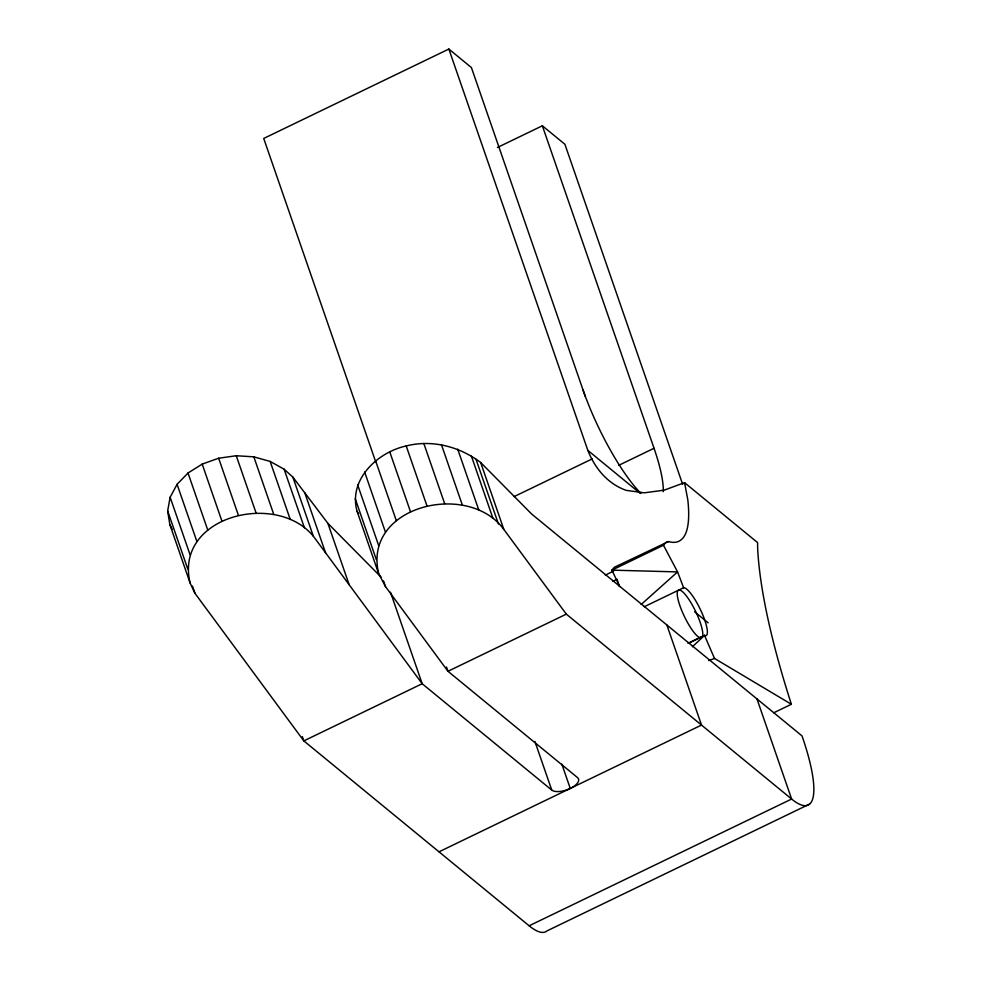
<?xml version="1.0" encoding="UTF-8"?>
<svg xmlns="http://www.w3.org/2000/svg" width="981" height="981" viewBox="0 0 981 981"><rect width="100%" height="100%" fill="white"/><g stroke="black" fill="none" stroke-linecap="round" stroke-linejoin="round"><path stroke-width="1.47" d="M190.093 583.008C174.127 516.214 276.139 490.941 313.307 536.153L422.186 683.732L551.739 790.061A14.727 6.426 -19.1 0 0 570.268 788.454A14.727 6.426 -19.1 0 0 577.527 777.602L447.974 671.286L385.496 586.601L378.654 573.627L357.096 511.359C348.157 479.709 377.342 452.253 406.208 445.95C432.204 439.329 459.648 446.625 480.653 462.48L531.653 514.032L802.029 735.909A117.769 27.419 64.2 0 1 791.63 799.037L529.139 925.794L303.828 740.888L194.949 593.309L190.093 583.008L169.811 524.43L167.653 510.929L170.142 497.244L177.083 484.32L188.009 473.014L202.196 464.111L218.64 458.225L236.262 455.736L253.821 456.839L270.155 461.438L284.122 469.225L292.865 477.122L327.899 523.364L381.131 577.171M378.654 573.627C362.455 505.534 468.489 480.616 503.842 529.446L566.319 614.131L791.63 799.037L756.964 698.926M619.71 586.589L611.911 570.145L663.475 545.24L665.94 542.358L668.49 541.573A203.006 47.26 64.2 0 0 687.816 499.869L684.566 482.664L664.137 490.169L644.284 492.818L626.258 490.377C607.595 483.792 594.891 468.268 587.827 450.365L448.857 49.05L263.717 138.456L375.821 462.174M692.39 646.761L704.53 635.394L705.572 635.737A26.499 6.168 64.2 0 0 705.78 623.291L703.794 617.454A26.499 6.168 64.2 0 0 683.622 587.729L677.577 571.911L663.475 545.24M641.157 604.492L677.577 571.911L611.911 570.145L614.376 567.263L668.49 541.573M688.319 643.34L704.53 635.394L714.499 658.435L791.373 704.272L773.739 712.782M497.441 147.481L542.358 125.789L564.897 144.268L682.666 484.381M514.105 496.607L592.217 458.887M618.643 465.362L654.033 448.268L542.358 125.789M605.302 575.111L613.542 571.126M612.929 581.304L617.049 579.305A36.8 8.571 64.2 0 1 619.06 585.816M566.319 614.131L447.974 671.286L446.478 666.994M644.272 606.736L683.622 587.729M688.245 643.266L704.53 635.394M439.01 851.827L701.513 725.069L666.847 624.971M809.521 804.113L547.03 930.871A117.769 27.419 64.2 0 1 529.139 925.794M708.76 660.581L714.499 658.435M448.857 49.05L471.395 67.542L585.35 396.643M684.566 482.664L757.59 542.603L757.651 548.367A427.765 99.596 64.2 0 0 791.373 704.272M587.827 450.365L639.931 493.124M694.597 611.739L708.123 622.825M357.096 511.359L358.58 513.713M169.811 524.43L172.153 529.348M480.653 462.48L503.842 529.446M476.03 459.316L498.409 523.94M471.42 456.153L492.977 518.422M457.71 449.151L478.814 510.095M561.843 764.138L570.268 788.454M441.389 444.552L462.333 505.043M534.903 741.428L551.739 790.061M423.817 443.461L444.638 503.584M406.208 445.95L426.956 505.853M389.751 451.836L410.475 511.665M375.576 460.739L396.324 520.641M364.638 472.033L385.459 532.168M357.697 484.97L378.641 545.448M390.487 592.205L422.186 683.732L303.828 740.888L302.344 736.596M355.22 498.655L376.324 559.587M383.522 580.899L385.496 586.601M327.899 523.364L349.15 584.737M304.797 492.867L325.508 552.695M292.865 477.122L313.307 536.153M284.122 469.225L304.417 527.803M270.155 461.438L290.253 519.489M253.821 456.839L273.773 514.424M236.262 455.736L256.078 512.977M218.64 458.225L238.383 515.233M202.196 464.111L221.902 521.058M188.009 473.014L207.751 530.034M177.083 484.32L196.899 541.549M170.142 497.244L190.081 554.841M167.653 510.929L187.751 568.98M192.46 586.111L194.949 593.309M700.986 637.957A26.499 6.168 64.2 0 1 679.416 604.271A26.499 6.168 64.2 0 1 687.988 598.128A26.499 6.168 64.2 0 1 702.31 637.012M640.985 493.504A92.741 21.594 64.2 0 1 583.057 390.021M654.033 448.268A92.741 21.594 64.2 0 1 663.291 491.677"/></g></svg>
